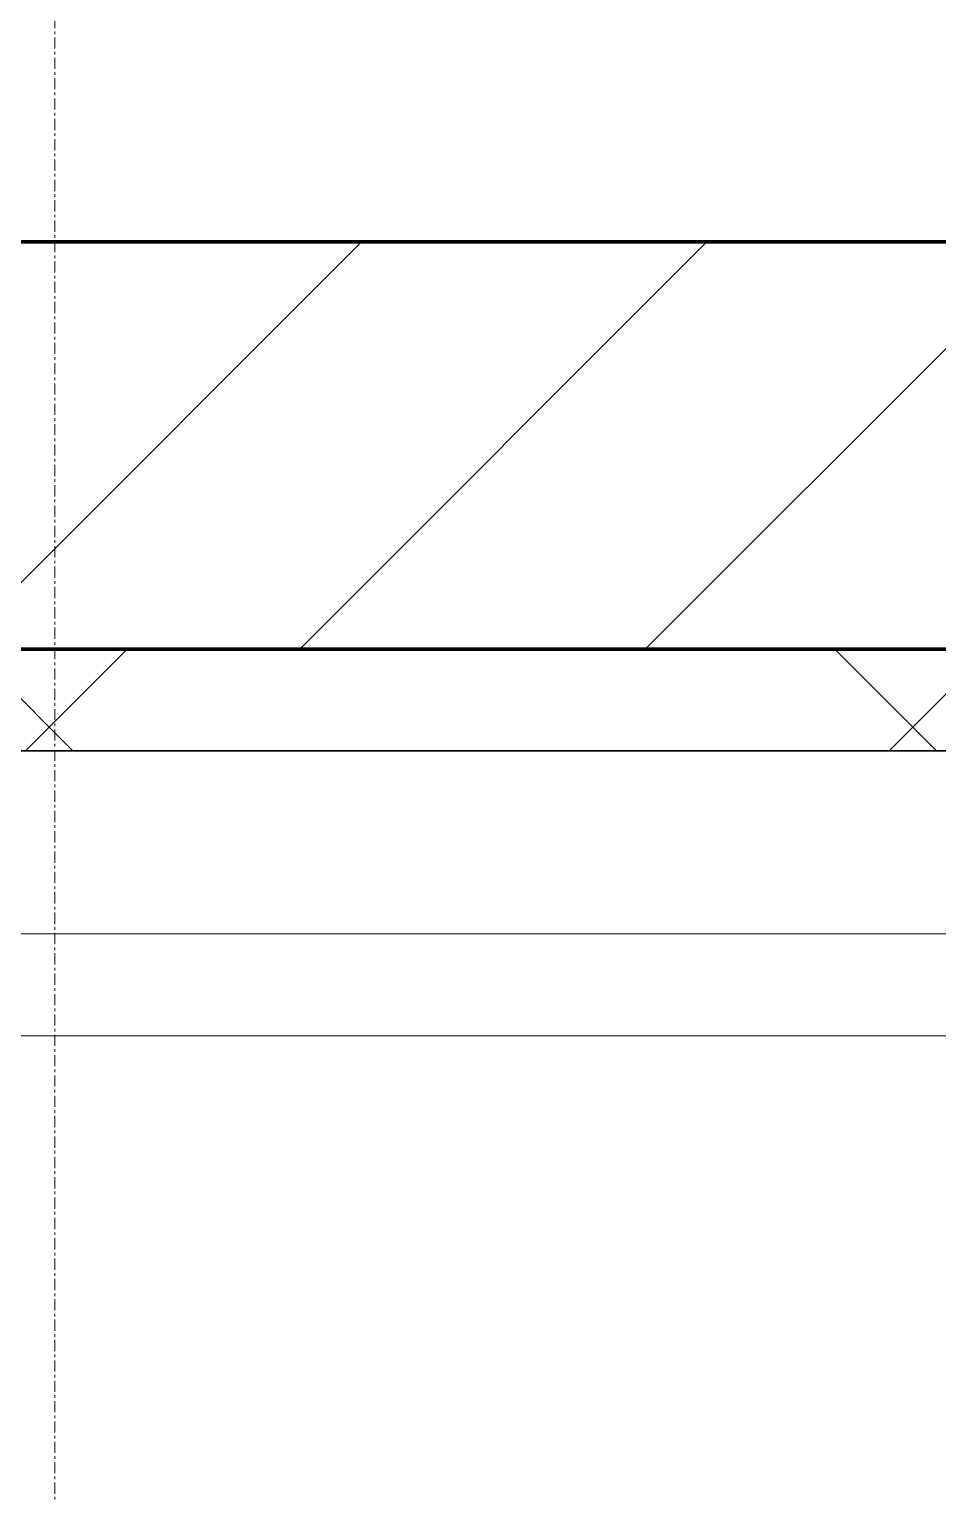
# Model space of a CAD drawing. Header units: millimetres. Extents: x -794868 to -715506, y -16735 to 22434.
# Drawn here: x -721895 to -721449, y 3655 to 4374 of the extents above; entities that cross this region are included whole.
import ezdxf

# ---------------------------------------------------------------- set-up
doc = ezdxf.new("R2010")
doc.units = ezdxf.units.MM
doc.linetypes.add('DPA_Grid _ Level 100', pattern=[10, 5.5, -1.6, 1.3, -1.6])
for name, color, linetype, lineweight in [('A-GLAZ-CURT', 2, 'Continuous', 9), ('A-WALL', 5, 'Continuous', 35), ('A-WALL-FNSH', 2, 'Continuous', 35), ('A-WALL-PATT', 1, 'Continuous', 35), ('S-GRID', 251, 'Continuous', 9)]:
    doc.layers.add(name, color=color, linetype=linetype, lineweight=lineweight)

# ---------------------------------------------------------------- blocks, each defined once
blk = doc.blocks.new('*U1978')
at = {"layer": 'S-GRID', "linetype": 'DPA_Grid _ Level 100'}
blk.add_line((22800, -19375), (22800, 17498.15), dxfattribs=at)
blk = doc.blocks.new('System Panel - DPA-AR_Metal Ceiling Rectangular Panel-V14-4262-01 ENLARGED UPPER PLATFORM LEVEL - REFLECTED CEILING PLAN - SHEET 3')
at = {"layer": 'A-GLAZ-CURT'}
for p, q in [((-720978.37, 4019.02), (-721907.37, 4019.02)), ((-721907.37, 4019.02), (-720978.37, 4019.02)), ((-721907.37, 3929.03), (-720978.37, 3929.03)), ((-720978.37, 3929.03), (-721907.37, 3929.03))]:
    blk.add_line(p, q, dxfattribs=at)
blk = doc.blocks.new('System Panel - DPA-AR_Metal Ceiling Rectangular Panel-V27-4262-01 ENLARGED UPPER PLATFORM LEVEL - REFLECTED CEILING PLAN - SHEET 3')
at = {"layer": 'A-GLAZ-CURT'}
for p, q in [((-720978.37, 3879.03), (-721907.37, 3879.03)), ((-721907.37, 3879.03), (-720978.37, 3879.03))]:
    blk.add_line(p, q, dxfattribs=at)
blk = doc.blocks.new('PPLS-PP19_Custom Tile Pattern - Custom Tile Pattern-V74-4262-01 ENLARGED UPPER PLATFORM LEVEL - REFLECTED CEILING PLAN - SHEET 3')
at = {"layer": 'A-GLAZ-CURT'}
for p, q in [((-300, 0), (300, 0)), ((300, 0), (-300, 0)), ((195.99, 0), (213.31, 0)), ((213.31, 0), (195.99, 0)), ((230.06, 0), (300, 0)), ((-300, -50), (300, -50)), ((300, -50), (-300, -50))]:
    blk.add_line(p, q, dxfattribs=at)
for points, knots in [([(168.37, 0), (167.68, 0), (162.47, 0), (147.02, 0), (109.77, 0), (76.86, 0), (57.82, 0), (46.51, 0), (41.18, 0), (36.02, 0), (35.54, 0), (35.54, 0)], [-543.375029, -543.375029, -543.375029, -543.375029, -530.793311, -458.593899, -401.860199, -357.622665, -341.267687, -334.000314, -326.15566, -319.318397, -317.489778, -317.489778, -317.489778, -317.489778]), ([(103.99, 0), (105.34, 0), (110.87, 0), (120.79, 0), (139.94, 0), (163.31, 0), (185.23, 0), (193.62, 0), (194.69, 0), (194.79, 0)], [-2120.972547, -2120.972547, -2120.972547, -2120.972547, -2052.234781, -1843.028543, -1530.39897, -1095.004608, -529.74427, -295.064701, -265.121568, -265.121568, -265.121568, -265.121568]), ([(193.8, 0), (193.33, 0), (190.11, 0), (183.13, 0), (171, 0), (161.95, 0), (161.28, 0), (158.35, 0), (157.85, 0), (157.77, 0)], [-11665.349007, -11665.349007, -11665.349007, -11665.349007, -11565.880756, -11105.624034, -10839.086983, -10768.332124, -10666.779182, -10580.760289, -10550.278881, -10550.278881, -10550.278881, -10550.278881]), ([(238.62, 0), (226.98, 0), (201.66, 0), (177.41, 0), (159.34, 0), (158.33, 0), (158.3, 0)], [-223.576857, -223.576857, -223.576857, -223.576857, -187.987675, -143.776725, -129.632772, -123.352749, -123.352749, -123.352749, -123.352749]), ([(159.07, 0), (159.13, 0), (160.84, 0), (165.21, 0), (174.15, 0), (185.98, 0), (208.82, 0), (219.42, 0), (230.06, 0)], [-115.643202, -115.643202, -115.643202, -115.643202, -114.681583, -87.660824, -65.295536, -41.623857, -24.459831, 0, 0, 0, 0]), ([(162.75, 0), (165.4, 0), (170.91, 0), (172.61, 0), (172.61, 0)], [-111.264224, -111.264224, -111.264224, -111.264224, -56.742688, -19.085662, -19.085662, -19.085662, -19.085662]), ([(247.1, 0), (246.76, 0), (245.04, 0), (238.34, 0), (226.56, 0), (221.1, 0), (200.27, 0), (182.99, 0), (174.27, 0), (169.67, 0), (168.99, 0)], [-9649.085549, -9649.085549, -9649.085549, -9649.085549, -9581.591397, -9406.094246, -9221.510254, -9016.44624, -8717.832359, -8253.978395, -8152.463617, -8069.855175, -8069.855175, -8069.855175, -8069.855175]), ([(215.22, 0), (214.62, 0), (210.55, 0), (203.98, 0), (187.54, 0), (175.3, 0), (169.49, 0)], [-203.825446, -203.825446, -203.825446, -203.825446, -198.527383, -184.406837, -162.427601, -142.916156, -142.916156, -142.916156, -142.916156]), ([(171.51, 0), (176.48, 0), (193.23, 0), (201.73, 0), (208.81, 0), (213.9, 0), (241.96, 0), (266.73, 0), (281.71, 0), (291.71, 0), (296.52, 0), (297.86, 0), (298.09, 0)], [-7971.819559, -7971.819559, -7971.819559, -7971.819559, -7784.112253, -7606.717214, -7289.299508, -7042.621073, -6582.165592, -6068.460911, -5766.029927, -5566.724884, -5280.360606, -5199.253518, -5199.253518, -5199.253518, -5199.253518]), ([(172.07, 0), (177.66, 0), (187.87, 0), (201.08, 0), (207.47, 0), (213.96, 0), (215.11, 0)], [-255.364076, -255.364076, -255.364076, -255.364076, -237.955587, -223.92608, -215.862851, -208.75215, -208.75215, -208.75215, -208.75215]), ([(300, 0), (288.22, 0), (262, 0), (230.43, 0), (219.94, 0), (219.02, 0)], [-12528.858583, -12528.858583, -12528.858583, -12528.858583, -11905.454923, -11162.864862, -10856.732305, -10856.732305, -10856.732305, -10856.732305]), ([(219.9, 0), (220.86, 0), (225.99, 0), (234.21, 0), (239.02, 0)], [-10670.940496, -10670.940496, -10670.940496, -10670.940496, -10511.382485, -10122.686519, -10122.686519, -10122.686519, -10122.686519]), ([(300, 0), (286.53, 0), (266.17, 0), (245.78, 0), (239, 0)], [-285.253232, -285.253232, -285.253232, -285.253232, -244.693688, -223.969176, -223.969176, -223.969176, -223.969176]), ([(239.35, 0), (241.66, 0), (244.69, 0), (246.54, 0), (246.96, 0)], [-10113.56507, -10113.56507, -10113.56507, -10113.56507, -9925.173265, -9834.877357, -9834.877357, -9834.877357, -9834.877357]), ([(284.76, 0), (284.76, 0), (285.09, 0), (287.47, 0), (293.59, 0), (297.76, 0), (300, 0)], [-4110.630118, -4110.630118, -4110.630118, -4110.630118, -4053.389046, -3959.664717, -3862.421465, -3746.95702, -3746.95702, -3746.95702, -3746.95702]), ([(297.38, 0), (295.84, 0), (291.62, 0), (285.38, 0), (284.87, 0)], [-4803.172655, -4803.172655, -4803.172655, -4803.172655, -4358.271401, -4143.037883, -4143.037883, -4143.037883, -4143.037883])]:
    blk.add_open_spline(points, degree=3, knots=knots, dxfattribs=at)
for points in [[(168.74, 0), (168.74, 0), (169.81, 0), (171.51, 0)], [(195.11, 0), (194.91, 0), (194.44, 0), (193.8, 0)]]:
    blk.add_open_spline(points, degree=3, dxfattribs=at)
blk = doc.blocks.new('PPLS-PP19_Custom Tile Pattern - Custom Tile Pattern-V75-4262-01 ENLARGED UPPER PLATFORM LEVEL - REFLECTED CEILING PLAN - SHEET 3')
at = {"layer": 'A-GLAZ-CURT'}
for p, q in [((-300, 0), (300, 0)), ((300, 0), (-300, 0)), ((-293.07, 0), (-275.75, 0)), ((-275.75, 0), (-293.07, 0)), ((-222.32, 0), (-205, 0)), ((-205, 0), (-222.32, 0)), ((-300, -50), (300, -50)), ((300, -50), (-300, -50))]:
    blk.add_line(p, q, dxfattribs=at)
at = {"layer": 'A-GLAZ-CURT', "flags": 128}
for points in [[(-300, 0), (-291.56, 0), (-283.3, 0), (-275.2, 0), (-267.26, 0), (-259.45, 0), (-251.77, 0), (-244.2, 0), (-236.74, 0), (-229.36, 0), (-222.06, 0), (-214.83, 0), (-207.71, 0), (-200.76, 0), (-194.02, 0), (-187.54, 0), (-181.38, 0), (-175.58, 0), (-170.25, 0), (-165.64, 0), (-162.01, 0), (-159.53, 0), (-157.46, 0)], [(-125.17, 0), (-128.55, 0), (-134.16, 0), (-140.03, 0), (-145.5, 0), (-150.63, 0), (-155.53, 0), (-160.27, 0), (-164.95, 0), (-169.65, 0), (-174.47, 0), (-179.49, 0), (-184.81, 0), (-190.44, 0), (-196.37, 0), (-202.58, 0), (-209.04, 0), (-215.73, 0), (-222.63, 0), (-229.72, 0), (-236.97, 0), (-244.39, 0), (-251.96, 0), (-259.67, 0), (-267.51, 0), (-275.48, 0), (-283.55, 0), (-291.73, 0), (-300, 0)], [(-157.38, 0), (-154.52, 0), (-149.42, 0), (-141.84, 0), (-132.81, 0), (-126.08, 0)]]:
    blk.add_lwpolyline(points, dxfattribs=at)
at = {"layer": 'A-GLAZ-CURT'}
for points, knots in [([(-300, 0), (-284.65, 0), (-236.57, 0), (-174.61, 0), (-129.95, 0), (-110.8, 0), (-99.5, 0), (-91.46, 0)], [-5323.127839, -5323.127839, -5323.127839, -5323.127839, -4502.809032, -2700.551212, -1002.059161, -460.363443, 0, 0, 0, 0]), ([(-225.24, 0), (-243.11, 0), (-267.14, 0), (-294.48, 0), (-300, 0)], [-14888.968307, -14888.968307, -14888.968307, -14888.968307, -13729.592194, -13439.944408, -13439.944408, -13439.944408, -13439.944408]), ([(-225.24, 0), (-229.01, 0), (-238.68, 0), (-255.22, 0), (-262.59, 0), (-264.9, 0), (-265.4, 0)], [-1057.965125, -1057.965125, -1057.965125, -1057.965125, -858.079193, -543.655514, -208.940337, 0, 0, 0, 0]), ([(-258.6, 0), (-257.91, 0), (-254.26, 0), (-242.23, 0), (-231.37, 0), (-225.24, 0)], [-5722.54675, -5722.54675, -5722.54675, -5722.54675, -5657.471696, -5413.335975, -5070.480598, -5070.480598, -5070.480598, -5070.480598]), ([(-133.82, 0), (-135.51, 0), (-137.8, 0), (-149.31, 0), (-162.01, 0), (-177.91, 0), (-199.46, 0), (-216.65, 0), (-231.26, 0), (-233.46, 0), (-234, 0)], [-2731.647847, -2731.647847, -2731.647847, -2731.647847, -2418.507304, -2308.929706, -2113.765672, -1763.376603, -1422.553702, -978.033455, -846.069444, -682.911962, -682.911962, -682.911962, -682.911962]), ([(-233.49, 0), (-233.44, 0), (-232.38, 0), (-230.74, 0), (-225.3, 0), (-223.63, 0)], [-455.274641, -455.274641, -455.274641, -455.274641, -440.605512, -119.536984, 0, 0, 0, 0]), ([(-225.2, 0), (-224.27, 0), (-220.06, 0), (-213.1, 0), (-200.2, 0), (-185.8, 0), (-171.83, 0), (-158.89, 0), (-157.33, 0)], [-5069.638732, -5069.638732, -5069.638732, -5069.638732, -5017.494783, -4832.723979, -4666.091899, -4349.945572, -4000.813434, -3844.482772, -3844.482772, -3844.482772, -3844.482772]), ([(-157.36, 0), (-174.64, 0), (-196.85, 0), (-221.39, 0), (-225.07, 0)], [-16510.231864, -16510.231864, -16510.231864, -16510.231864, -15131.813646, -14892.772381, -14892.772381, -14892.772381, -14892.772381]), ([(-137.88, 0), (-140.56, 0), (-147.66, 0), (-147.69, 0), (-158.72, 0), (-174.02, 0), (-185.59, 0), (-205.55, 0), (-218.62, 0), (-224.98, 0)], [-3187.727384, -3187.727384, -3187.727384, -3187.727384, -2919.378265, -2477.344047, -2237.412286, -2029.680487, -1755.085331, -1400.429864, -1062.575795, -1062.575795, -1062.575795, -1062.575795]), ([(-223.63, 0), (-219.39, 0), (-206.17, 0), (-188.58, 0), (-170.96, 0), (-161.71, 0), (-157.64, 0)], [-5463.295695, -5463.295695, -5463.295695, -5463.295695, -5161.076232, -4739.070012, -4465.409639, -4249.229985, -4249.229985, -4249.229985, -4249.229985]), ([(-157.37, 0), (-155.58, 0), (-147.99, 0), (-136.84, 0), (-127.33, 0), (-124.19, 0), (-123.43, 0), (-123.28, 0)], [-4244.354375, -4244.354375, -4244.354375, -4244.354375, -4149.119819, -3839.893365, -3647.167523, -3488.92562, -3439.852845, -3439.852845, -3439.852845, -3439.852845]), ([(-89.49, 0), (-102.05, 0), (-123.5, 0), (-148.82, 0), (-156.27, 0)], [-18655.996062, -18655.996062, -18655.996062, -18655.996062, -17136.203329, -16539.310749, -16539.310749, -16539.310749, -16539.310749]), ([(-152.35, 0), (-151.03, 0), (-147.71, 0), (-143.57, 0), (-138.62, 0)], [-3494.978217, -3494.978217, -3494.978217, -3494.978217, -3371.022232, -3227.460399, -3227.460399, -3227.460399, -3227.460399]), ([(-118.78, 0), (-121.86, 0), (-126.28, 0), (-136.96, 0), (-147.46, 0), (-150.03, 0), (-150.57, 0)], [-5938.474035, -5938.474035, -5938.474035, -5938.474035, -5700.061948, -5508.838257, -5298.784692, -5196.16478, -5196.16478, -5196.16478, -5196.16478]), ([(-150.34, 0), (-150.07, 0), (-147.75, 0), (-142.6, 0), (-127.26, 0), (-107.3, 0), (-90.42, 0), (-75.26, 0), (-68.41, 0), (-65.12, 0), (-63.63, 0)], [-4948.728362, -4948.728362, -4948.728362, -4948.728362, -4883.323924, -4440.880425, -4054.690705, -3793.097032, -3402.597032, -3144.956779, -3050.982048, -2969.237017, -2969.237017, -2969.237017, -2969.237017]), ([(-26.75, 0), (-27.82, 0), (-36.18, 0), (-53.55, 0), (-78.2, 0), (-110.94, 0), (-130.52, 0), (-147.74, 0), (-149.07, 0)], [-8718.362214, -8718.362214, -8718.362214, -8718.362214, -8532.293389, -8073.216054, -7508.296369, -7004.680444, -6449.282163, -6277.220794, -6277.220794, -6277.220794, -6277.220794]), ([(-148.23, 0), (-146.94, 0), (-140.15, 0), (-137.28, 0), (-133.93, 0), (-128.78, 0), (-126.5, 0)], [-6162.058746, -6162.058746, -6162.058746, -6162.058746, -6017.569127, -5560.701257, -5364.112219, -5231.017328, -5231.017328, -5231.017328, -5231.017328]), ([(-89.75, 0), (-93.82, 0), (-105.51, 0), (-122.65, 0), (-139.03, 0), (-146.11, 0), (-146.95, 0)], [-1611.312725, -1611.312725, -1611.312725, -1611.312725, -1374.161226, -945.742622, -741.901385, -489.130243, -489.130243, -489.130243, -489.130243]), ([(-146.69, 0), (-146.59, 0), (-145.49, 0), (-135.69, 0), (-128.29, 0), (-125.15, 0)], [-420.34245, -420.34245, -420.34245, -420.34245, -406.956646, -290.263673, 0, 0, 0, 0]), ([(-127.41, 0), (-131.63, 0), (-133.16, 0), (-134.09, 0), (-134.15, 0)], [-8540.990293, -8540.990293, -8540.990293, -8540.990293, -8266.114998, -8246.473386, -8246.473386, -8246.473386, -8246.473386]), ([(-134.15, 0), (-133.32, 0), (-130.31, 0), (-117.33, 0), (-99.59, 0), (-91.17, 0), (-90.51, 0)], [-7657.439573, -7657.439573, -7657.439573, -7657.439573, -7293.749979, -6839.55839, -6236.997189, -6184.855039, -6184.855039, -6184.855039, -6184.855039]), ([(-120.13, 0), (-120.14, 0), (-120.24, 0), (-121.3, 0), (-129.25, 0), (-133.82, 0)], [-2933.992132, -2933.992132, -2933.992132, -2933.992132, -2920.575025, -2840.280255, -2731.647847, -2731.647847, -2731.647847, -2731.647847]), ([(-113.43, 0), (-113.44, 0), (-113.96, 0), (-119.73, 0), (-125.43, 0), (-127.03, 0), (-127.41, 0)], [-328.499627, -328.499627, -328.499627, -328.499627, -282.672656, -98.539552, -24.539552, 0, 0, 0, 0]), ([(-126.5, 0), (-122.44, 0), (-108.71, 0), (-86.68, 0), (-63.44, 0), (-54.4, 0), (-48.53, 0), (-33.67, 0), (-26.28, 0), (-21.62, 0)], [-5231.017328, -5231.017328, -5231.017328, -5231.017328, -4994.692869, -4542.524482, -4008.285538, -3689.699207, -3546.54457, -3315.260113, -2998.190003, -2998.190003, -2998.190003, -2998.190003]), ([(-125.15, 0), (-124.93, 0), (-121.96, 0), (-113.01, 0), (-98.9, 0), (-85.29, 0), (-71.67, 0), (-65.93, 0), (-65.07, 0)], [-3362.7396, -3362.7396, -3362.7396, -3362.7396, -3342.215224, -3074.362186, -2902.289527, -2605.247022, -2322.099534, -2241.8264, -2241.8264, -2241.8264, -2241.8264]), ([(-122.08, 0), (-122.01, 0), (-121.69, 0), (-121.2, 0), (-120.88, 0)], [-3136.336417, -3136.336417, -3136.336417, -3136.336417, -3110.304437, -3035.164275, -3035.164275, -3035.164275, -3035.164275]), ([(-36.33, 0), (-36.43, 0), (-37.27, 0), (-45.02, 0), (-46.13, 0), (-60.59, 0), (-81.23, 0), (-99.51, 0), (-114.02, 0), (-117.28, 0), (-118.78, 0)], [-1855.773136, -1855.773136, -1855.773136, -1855.773136, -1810.870157, -1672.078046, -1405.135169, -1060.00838, -740.068933, -229.489605, -116.330425, 0, 0, 0, 0]), ([(-117.74, 0), (-117.19, 0), (-114.78, 0), (-113.43, 0), (-113.43, 0)], [-821.249067, -821.249067, -821.249067, -821.249067, -394.672656, -330.879064, -330.879064, -330.879064, -330.879064]), ([(-36.62, 0), (-36.62, 0), (-40.35, 0), (-44.32, 0), (-58.97, 0), (-85.2, 0), (-107.61, 0), (-116.56, 0), (-117.56, 0)], [-4069.478503, -4069.478503, -4069.478503, -4069.478503, -3858.647035, -3538.256648, -2842.901703, -2193.204658, -1433.981041, -985.49888, -985.49888, -985.49888, -985.49888]), ([(-115.82, 0), (-114.96, 0), (-110.41, 0), (-99.64, 0), (-92.02, 0), (-90.05, 0)], [-5724.064692, -5724.064692, -5724.064692, -5724.064692, -5430.283136, -5103.229623, -4993.333029, -4993.333029, -4993.333029, -4993.333029]), ([(9.32, 0), (9.08, 0), (7.65, 0), (2.57, 0), (-12.23, 0), (-25.64, 0), (-40, 0), (-56.24, 0), (-75.59, 0), (-94, 0), (-112.01, 0), (-114.94, 0), (-115.63, 0)], [-2922.926651, -2922.926651, -2922.926651, -2922.926651, -2882.788014, -2720.818881, -2518.50168, -2125.455881, -1792.521578, -1466.981642, -1208.454564, -789.402658, -501.969187, -243.577221, -243.577221, -243.577221, -243.577221]), ([(-91.46, 0), (-90.09, 0), (-84.7, 0), (-77.43, 0), (-72.73, 0), (-72.64, 0), (-72.64, 0)], [-19832.387487, -19832.387487, -19832.387487, -19832.387487, -19753.885894, -19541.04734, -19478.625389, -19471.062469, -19471.062469, -19471.062469, -19471.062469]), ([(-89.5, 0), (-86.2, 0), (-69.04, 0), (-46.42, 0), (-26.78, 0), (-21.61, 0)], [-4983.086348, -4983.086348, -4983.086348, -4983.086348, -4799.173296, -4065.652676, -3794.306578, -3794.306578, -3794.306578, -3794.306578]), ([(-89.45, 0), (-83.96, 0), (-73.29, 0), (-62.74, 0), (-60.36, 0), (-59.97, 0)], [-6156.724095, -6156.724095, -6156.724095, -6156.724095, -5713.340575, -5140.470607, -5006.787413, -5006.787413, -5006.787413, -5006.787413]), ([(-72.93, 0), (-75.51, 0), (-80.85, 0), (-86.96, 0), (-89.14, 0)], [-19442.345229, -19442.345229, -19442.345229, -19442.345229, -18935.241197, -18670.125109, -18670.125109, -18670.125109, -18670.125109]), ([(-63.96, 0), (-64.13, 0), (-72.5, 0), (-80.63, 0), (-86.16, 0)], [-2171.769325, -2171.769325, -2171.769325, -2171.769325, -2007.031671, -1681.3698, -1681.3698, -1681.3698, -1681.3698]), ([(-29.03, 0), (-33.97, 0), (-43.74, 0), (-56.37, 0), (-71.66, 0), (-77.83, 0), (-82.66, 0), (-83.28, 0), (-83.28, 0)], [-2680.714891, -2680.714891, -2680.714891, -2680.714891, -2413.671296, -2161.752162, -2006.592567, -1646.621388, -1424.436217, -1393.971743, -1393.971743, -1393.971743, -1393.971743]), ([(-83.28, 0), (-83.28, 0), (-82.91, 0), (-76.14, 0), (-62.97, 0), (-48.14, 0), (-36.49, 0), (-33.57, 0), (-29.94, 0), (-28.57, 0)], [-1393.4169, -1393.4169, -1393.4169, -1393.4169, -1353.722004, -1274.333717, -1073.56893, -651.549973, -296.515819, -83.513472, 0, 0, 0, 0]), ([(-66.39, 0), (-66.39, 0), (-63.63, 0), (-53.63, 0), (-34.42, 0), (-29.82, 0), (-29.19, 0)], [-2493.31794, -2493.31794, -2493.31794, -2493.31794, -2315.303971, -1809.437387, -963.711516, -666.19313, -666.19313, -666.19313, -666.19313]), ([(31.18, 0), (25.97, 0), (11.99, 0), (-16.92, 0), (-47.42, 0), (-65.77, 0), (-66.37, 0), (-66.38, 0)], [-4496.803627, -4496.803627, -4496.803627, -4496.803627, -4222.080604, -3745.412743, -2981.410125, -2542.574734, -2498.224237, -2498.224237, -2498.224237, -2498.224237]), ([(-63.63, 0), (-61.49, 0), (-57.39, 0), (-54.49, 0), (-45.2, 0), (-40.79, 0), (-40.46, 0), (-40.44, 0)], [-2969.237017, -2969.237017, -2969.237017, -2969.237017, -2851.217951, -2734.127174, -2474.780881, -2410.990208, -2350.645972, -2350.645972, -2350.645972, -2350.645972]), ([(-58.83, 0), (-58.37, 0), (-57.29, 0), (-54.23, 0), (-46.33, 0), (-42.62, 0), (-41.76, 0)], [-4859.52896, -4859.52896, -4859.52896, -4859.52896, -4680.891996, -4469.85053, -4321.566175, -4270.495146, -4270.495146, -4270.495146, -4270.495146]), ([(-51.83, 0), (-51.83, 0), (-51.78, 0), (-47.4, 0), (-46.01, 0), (-40.22, 0), (-36.78, 0)], [-632.814994, -632.814994, -632.814994, -632.814994, -627.965721, -508.377888, -260.442412, 0, 0, 0, 0]), ([(-21.63, 0), (-25.83, 0), (-32.95, 0), (-44.85, 0), (-51.43, 0), (-51.79, 0)], [-1283.471183, -1283.471183, -1283.471183, -1283.471183, -1039.307308, -819.71621, -644.910881, -644.910881, -644.910881, -644.910881]), ([(-41.76, 0), (-39.9, 0), (-37.72, 0), (-36.92, 0), (-36.77, 0)], [-4270.495146, -4270.495146, -4270.495146, -4270.495146, -4161.040818, -4106.245333, -4106.245333, -4106.245333, -4106.245333]), ([(-36.78, 0), (-32.43, 0), (-19.22, 0), (8.83, 0), (43.36, 0), (70.92, 0), (82.12, 0), (83.66, 0)], [-6191.144455, -6191.144455, -6191.144455, -6191.144455, -5862.463379, -5340.621928, -4573.028122, -4094.177415, -3869.465285, -3869.465285, -3869.465285, -3869.465285]), ([(-36.29, 0), (-36.29, 0), (-34.66, 0), (-28.88, 0), (-26.95, 0), (-26.54, 0)], [-9150.272121, -9150.272121, -9150.272121, -9150.272121, -9057.163041, -8919.836787, -8834.607043, -8834.607043, -8834.607043, -8834.607043]), ([(30.82, 0), (29.27, 0), (20.14, 0), (3.54, 0), (-16.58, 0), (-34.76, 0), (-36.04, 0)], [-10462.034656, -10462.034656, -10462.034656, -10462.034656, -10363.088938, -9884.23066, -9424.652049, -9182.880979, -9182.880979, -9182.880979, -9182.880979]), ([(-33.34, 0), (-33.34, 0), (-32.93, 0), (-31.16, 0), (-30.52, 0)], [-2415.024266, -2415.024266, -2415.024266, -2415.024266, -2357.633367, -2323.618664, -2323.618664, -2323.618664, -2323.618664]), ([(45.21, 0), (44.06, 0), (37.17, 0), (24.74, 0), (2.64, 0), (-17.84, 0), (-30.57, 0), (-31.82, 0), (-32, 0)], [-4163.150107, -4163.150107, -4163.150107, -4163.150107, -4098.545751, -3766.694881, -3333.063701, -2994.501669, -2698.150104, -2614.070998, -2614.070998, -2614.070998, -2614.070998]), ([(-30.76, 0), (-30.73, 0), (-30.16, 0), (-26.43, 0), (-21.68, 0)], [-54176.191683, -54176.191683, -54176.191683, -54176.191683, -54157.274271, -53847.338765, -53847.338765, -53847.338765, -53847.338765]), ([(-22.74, 0), (-24.16, 0), (-27.07, 0), (-29.52, 0), (-30.21, 0)], [-54634.591799, -54634.591799, -54634.591799, -54634.591799, -54461.685999, -54290.791712, -54290.791712, -54290.791712, -54290.791712]), ([(8.33, 0), (8.19, 0), (7.18, 0), (0.32, 0), (-13.89, 0), (-24.92, 0), (-29.03, 0)], [-3574.286521, -3574.286521, -3574.286521, -3574.286521, -3526.962355, -3285.499107, -2903.012179, -2680.714891, -2680.714891, -2680.714891, -2680.714891]), ([(-28.98, 0), (-28.66, 0), (-27.39, 0), (-24.45, 0), (-22.56, 0)], [-166.548282, -166.548282, -166.548282, -166.548282, -102.06493, 0, 0, 0, 0]), ([(-28.57, 0), (-26.93, 0), (-20.29, 0), (-11.45, 0), (2.08, 0), (13.15, 0), (21.24, 0), (24.62, 0), (24.72, 0), (24.72, 0)], [-5361.429781, -5361.429781, -5361.429781, -5361.429781, -5261.36855, -5050.479954, -4785.90057, -4596.498881, -4445.288762, -4384.376941, -4376.041937, -4376.041937, -4376.041937, -4376.041937]), ([(-21.64, 0), (-19.62, 0), (-16.72, 0), (-11.36, 0), (-7.66, 0), (-6.6, 0), (-6.44, 0)], [-56451.581091, -56451.581091, -56451.581091, -56451.581091, -56344.022017, -56303.229861, -56166.290093, -56124.392176, -56124.392176, -56124.392176, -56124.392176]), ([(-13, 0), (-14.35, 0), (-16.7, 0), (-20.73, 0), (-21.59, 0)], [-55207.591944, -55207.591944, -55207.591944, -55207.591944, -54789.006179, -54682.211452, -54682.211452, -54682.211452, -54682.211452]), ([(76.63, 0), (74.8, 0), (67.65, 0), (53.52, 0), (37, 0), (24.07, 0), (12.82, 0), (-2.9, 0), (-15.59, 0), (-21.25, 0)], [-3095.572228, -3095.572228, -3095.572228, -3095.572228, -2950.589685, -2634.532728, -2313.748533, -2106.613311, -1925.670641, -1617.263037, -1290.787923, -1290.787923, -1290.787923, -1290.787923]), ([(-21.22, 0), (-19.38, 0), (-10.97, 0), (8.61, 0), (15.02, 0), (22.91, 0), (31, 0), (39.04, 0), (51.19, 0), (58.74, 0), (61.34, 0), (61.45, 0)], [-2989.152759, -2989.152759, -2989.152759, -2989.152759, -2864.387349, -2439.246196, -2084.094819, -1956.422387, -1818.904206, -1645.594513, -1443.202566, -1228.752106, -1120.932285, -1120.932285, -1120.932285, -1120.932285]), ([(-20.98, 0), (-19.68, 0), (-17.76, 0), (-15.75, 0), (-15.19, 0)], [-53832.391596, -53832.391596, -53832.391596, -53832.391596, -53749.15266, -53717.791567, -53717.791567, -53717.791567, -53717.791567]), ([(-20.6, 0), (-13.44, 0), (6.18, 0), (22.06, 0), (37.44, 0), (45.92, 0), (57.76, 0), (64.47, 0), (72.74, 0), (75.22, 0), (76.03, 0), (76.21, 0)], [-2129.983776, -2129.983776, -2129.983776, -2129.983776, -1716.209403, -1206.526904, -1089.329421, -901.315459, -753.071572, -495.328968, -421.953223, -334.951786, -290.452333, -290.452333, -290.452333, -290.452333]), ([(-20.53, 0), (-17, 0), (-7.84, 0), (4.23, 0), (9.64, 0), (10.14, 0), (10.18, 0)], [-3775.446925, -3775.446925, -3775.446925, -3775.446925, -3589.737505, -3285.047089, -3066.359526, -3044.715262, -3044.715262, -3044.715262, -3044.715262]), ([(-15.19, 0), (-13.07, 0), (7.48, 0), (42.82, 0), (88.72, 0), (120.63, 0), (138.28, 0), (138.53, 0)], [-461.142613, -461.142613, -461.142613, -461.142613, -429.606584, -390.253598, -346.313304, -291.370682, -290.5735, -290.5735, -290.5735, -290.5735]), ([(-6.54, 0), (-6.73, 0), (-7.2, 0), (-7.6, 0), (-7.79, 0)], [-56009.792147, -56009.792147, -56009.792147, -56009.792147, -55949.290093, -55895.192118, -55895.192118, -55895.192118, -55895.192118]), ([(-2.63, 0), (-2.47, 0), (-1.22, 0), (4.92, 0), (15.97, 0), (22.54, 0), (24.49, 0)], [-226.825321, -226.825321, -226.825321, -226.825321, -220.269177, -206.416616, -198.214427, -187.717507, -187.717507, -187.717507, -187.717507]), ([(103.09, 0), (101.08, 0), (86.31, 0), (63.34, 0), (35.84, 0), (12, 0), (3.08, 0), (-1.67, 0), (-2.25, 0)], [-375.435014, -375.435014, -375.435014, -375.435014, -369.147452, -330.153101, -307.516438, -285.83788, -246.234814, -234.646884, -234.646884, -234.646884, -234.646884]), ([(24.69, 0), (24.54, 0), (20.99, 0), (15.48, 0), (10.8, 0), (9.63, 0)], [-4368.572414, -4368.572414, -4368.572414, -4368.572414, -4306.476363, -4080.000647, -3772.857994, -3772.857994, -3772.857994, -3772.857994])]:
    blk.add_open_spline(points, degree=3, knots=knots, dxfattribs=at)
for points in [[(-86.16, 0), (-87.26, 0), (-88.37, 0), (-89.49, 0)], [(-39.84, 0), (-39.08, 0), (-38.11, 0), (-37.36, 0)], [(-30.52, 0), (-27.25, 0), (-24.58, 0), (-21.64, 0)]]:
    blk.add_open_spline(points, degree=3, dxfattribs=at)
blk = doc.blocks.new('*U685')
at = {"layer": 'A-GLAZ-CURT', "rotation": 180}
for name, p in [('PPLS-PP19_Custom Tile Pattern - Custom Tile Pattern-V75-4262-01 ENLARGED UPPER PLATFORM LEVEL - REFLECTED CEILING PLAN - SHEET 3', (22800, 440)), ('PPLS-PP19_Custom Tile Pattern - Custom Tile Pattern-V74-4262-01 ENLARGED UPPER PLATFORM LEVEL - REFLECTED CEILING PLAN - SHEET 3', (23400, 440))]:
    blk.add_blockref(name, p, dxfattribs=at)
at = {"layer": 'A-GLAZ-CURT'}
for name in ['System Panel - DPA-AR_Metal Ceiling Rectangular Panel-V14-4262-01 ENLARGED UPPER PLATFORM LEVEL - REFLECTED CEILING PLAN - SHEET 3', 'System Panel - DPA-AR_Metal Ceiling Rectangular Panel-V27-4262-01 ENLARGED UPPER PLATFORM LEVEL - REFLECTED CEILING PLAN - SHEET 3']:
    blk.add_blockref(name, (744682.37, -3579.02), dxfattribs=at)

msp = doc.modelspace()

# ---------------------------------------------------------------- hatches: boundary and pattern name
at = {"layer": 'A-WALL-PATT', "lineweight": 9}
h = msp.add_hatch(dxfattribs=at)
h.set_pattern_fill('FP_2', color=256, style=0, pattern_type=2)
h.set_pattern_definition([(45, (0, 0), (-84.852814, 84.852814), [])])
h.paths.add_polyline_path([(-720978.37, 4069.02), (-720978.37, 4269.02), (-726502.04, 4269.02), (-726502.04, 4069.02), (-721114.12, 4069.02)])
h = msp.add_hatch(dxfattribs=at)
h.set_pattern_fill('FP_3', color=256, style=0, pattern_type=2)
h.set_pattern_definition([(45, (0, 0), (-212.13203, 212.13203), []), (135, (0, 0), (-212.13203, -212.13203), [])])
h.paths.add_polyline_path([(-721521.38, 4019.02), (-720978.37, 4019.02), (-720978.37, 4069.02), (-726752.04, 4069.02), (-726752.04, 4019.02), (-721657.13, 4019.02)])

# ---------------------------------------------------------------- linework, layer by layer
at = {"layer": 'A-WALL', "color": 7, "lineweight": 70}
for p, q in [((-726502.04, 4269.02), (-720978.37, 4269.02)), ((-720978.37, 4069.02), (-726502.04, 4069.02)), ((-726502.04, 4069.02), (-720978.37, 4069.02))]:
    msp.add_line(p, q, dxfattribs=at)
at = {"layer": 'A-WALL-FNSH', "color": 250}
msp.add_line((-720978.37, 4019.02), (-726752.04, 4019.02), dxfattribs=at)

# ---------------------------------------------------------------- block references
for name in ['*U1978', '*U685']:
    msp.add_blockref(name, (-744682.37, 3579.02))

doc.saveas('drawing.dxf')
